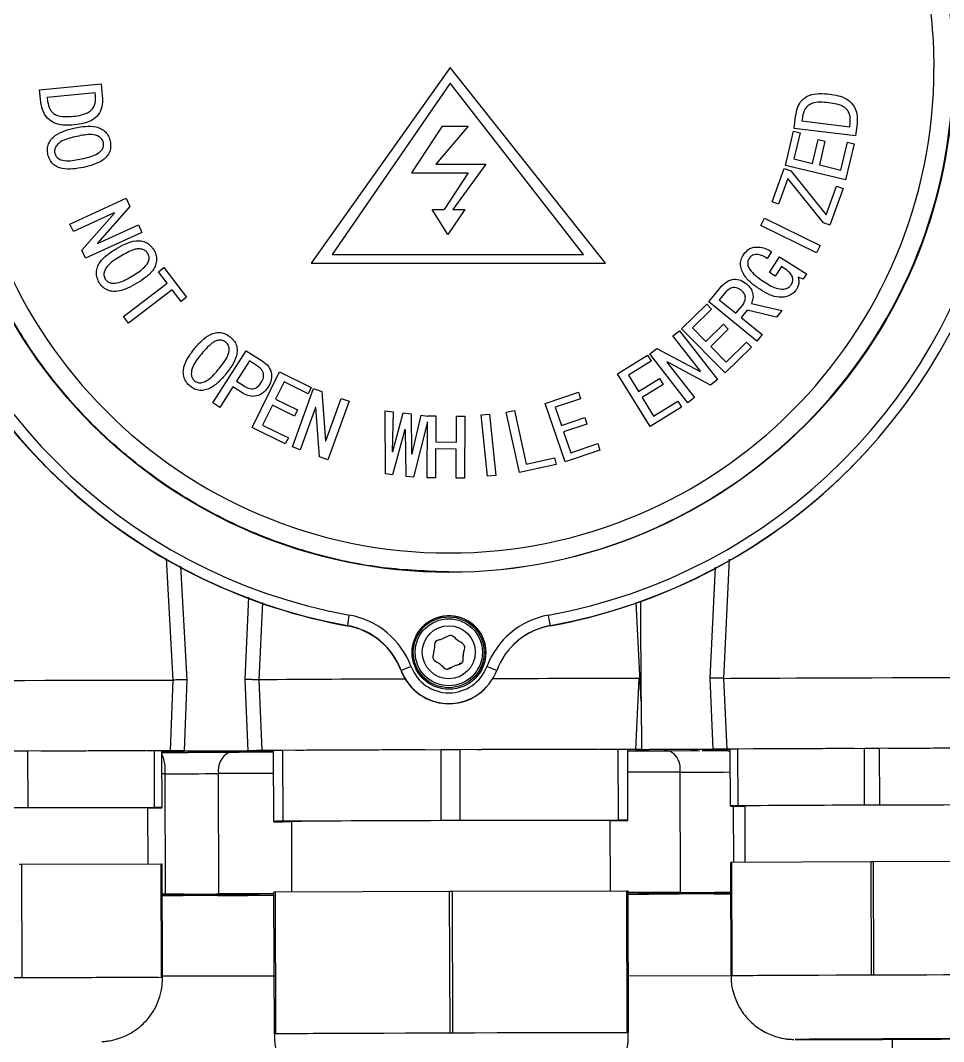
# Model space of a CAD drawing. Header units: millimetres. Extents: x 2320 to 4000, y 933 to 2121.
# Drawn here: x 3428.1 to 3558.4, y 1756.1 to 1900.3 of the extents above; entities that cross this region are included whole.
import ezdxf

# ---------------------------------------------------------------- set-up
doc = ezdxf.new("R2010")
doc.units = ezdxf.units.MM

msp = doc.modelspace()

# ---------------------------------------------------------------- linework, layer by layer
at = {"color": 7, "linetype": 'Continuous', "lineweight": 25}
for p, q in [((3488.796, 1893.666), (3469.183, 1866.003)), ((3510.736, 1866.003), (3488.796, 1893.666)), ((3430.848, 1890.48), (3439.514, 1891.359)), ((3431.022, 1888.755), (3430.848, 1890.48)), ((3438.669, 1890.095), (3431.928, 1889.409)), ((3438.726, 1889.538), (3438.669, 1890.095)), ((3439.514, 1891.359), (3439.688, 1889.635)), ((3488.796, 1891.438), (3472.122, 1867.269)), ((3507.631, 1867.269), (3488.796, 1891.438)), ((3431.928, 1889.409), (3431.984, 1888.852)), ((3537.356, 1885.051), (3537.564, 1886.775)), ((3538.527, 1886.658), (3538.459, 1886.101)), ((3538.459, 1886.101), (3545.2, 1885.286)), ((3545.2, 1885.286), (3545.268, 1885.843)), ((3487.658, 1885.346), (3483.364, 1878.771)), ((3491.348, 1885.346), (3486.785, 1879.978)), ((3487.658, 1885.346), (3491.348, 1885.346)), ((3536.109, 1879.813), (3537.25, 1884.637)), ((3537.25, 1884.637), (3538.195, 1884.413)), ((3538.195, 1884.413), (3537.326, 1880.732)), ((3546.022, 1884.001), (3537.356, 1885.051)), ((3546.231, 1885.725), (3546.022, 1884.001)), ((3539.961, 1880.109), (3540.761, 1883.491)), ((3540.761, 1883.491), (3541.706, 1883.267)), ((3541.706, 1883.267), (3540.907, 1879.885)), ((3543.94, 1879.169), (3544.869, 1883.098)), ((3545.814, 1882.875), (3544.615, 1877.803)), ((3544.869, 1883.098), (3545.814, 1882.875)), ((3537.326, 1880.732), (3539.961, 1880.109)), ((3483.364, 1878.771), (3491.348, 1878.771)), ((3486.785, 1879.978), (3493.83, 1879.978)), ((3491.348, 1878.771), (3487.974, 1873.605)), ((3493.83, 1879.978), (3489.157, 1873.605)), ((3534.242, 1874.676), (3535.947, 1879.411)), ((3535.947, 1879.411), (3536.864, 1879.081)), ((3544.615, 1877.803), (3536.109, 1879.813)), ((3536.864, 1879.081), (3541.882, 1872.851)), ((3540.907, 1879.885), (3543.94, 1879.169)), ((3536.463, 1877.969), (3535.159, 1874.346)), ((3541.482, 1871.741), (3536.463, 1877.969)), ((3541.882, 1872.851), (3543.342, 1876.909)), ((3544.259, 1876.58), (3542.399, 1871.411)), ((3543.342, 1876.909), (3544.259, 1876.58)), ((3435.133, 1871.548), (3443.07, 1875.182)), ((3443.07, 1875.182), (3443.603, 1874.021)), ((3535.159, 1874.346), (3534.242, 1874.676)), ((3441.378, 1873.115), (3435.622, 1870.479)), ((3436.814, 1867.88), (3441.399, 1873.07)), ((3443.603, 1874.021), (3439.015, 1868.833)), ((3441.399, 1873.07), (3441.378, 1873.115)), ((3486.249, 1873.605), (3487.974, 1873.605)), ((3488.463, 1870.049), (3486.249, 1873.605)), ((3490.878, 1873.605), (3488.463, 1870.049)), ((3489.157, 1873.605), (3490.878, 1873.605)), ((3435.622, 1870.479), (3435.133, 1871.548)), ((3439.036, 1868.786), (3444.793, 1871.421)), ((3444.793, 1871.421), (3445.281, 1870.354)), ((3532.662, 1871.34), (3533.181, 1872.397)), ((3540.519, 1867.475), (3532.662, 1871.34)), ((3533.181, 1872.397), (3541.038, 1868.532)), ((3542.399, 1871.411), (3541.482, 1871.741)), ((3445.281, 1870.354), (3437.344, 1866.72)), ((3439.015, 1868.833), (3439.036, 1868.786)), ((3541.038, 1868.532), (3540.519, 1867.475)), ((3437.344, 1866.72), (3436.814, 1867.88)), ((3472.122, 1867.269), (3507.631, 1867.269)), ((3534.164, 1867.647), (3533.558, 1866.698)), ((3469.183, 1866.003), (3510.736, 1866.003)), ((3533.878, 1864.729), (3535.286, 1866.929)), ((3535.286, 1866.929), (3539.079, 1864.502)), ((3447.629, 1864.81), (3448.402, 1865.398)), ((3448.866, 1863.181), (3447.629, 1864.81)), ((3448.402, 1865.398), (3451.585, 1861.203)), ((3534.696, 1864.206), (3533.878, 1864.729)), ((3535.553, 1865.544), (3534.696, 1864.206)), ((3536.026, 1865.241), (3535.553, 1865.544)), ((3539.079, 1864.502), (3538.611, 1863.769)), ((3442.674, 1858.482), (3448.866, 1863.181)), ((3538.611, 1863.769), (3537.923, 1864.028)), ((3449.577, 1862.245), (3443.385, 1857.546)), ((3450.812, 1860.615), (3449.577, 1862.245)), ((3525.292, 1860.553), (3526.908, 1862.543)), ((3527.503, 1861.728), (3526.791, 1860.853)), ((3451.585, 1861.203), (3450.812, 1860.615)), ((3521.474, 1856.759), (3525.012, 1860.236)), ((3525.012, 1860.236), (3525.692, 1859.542)), ((3532.096, 1855.023), (3525.292, 1860.553)), ((3526.791, 1860.853), (3529.138, 1858.947)), ((3529.138, 1858.947), (3530.044, 1860.061)), ((3531.327, 1860.337), (3535.62, 1859.36)), ((3443.385, 1857.546), (3442.674, 1858.482)), ((3525.692, 1859.542), (3522.992, 1856.89)), ((3530.736, 1859.365), (3529.894, 1858.331)), ((3534.843, 1858.405), (3530.736, 1859.365)), ((3535.62, 1859.36), (3534.843, 1858.405)), ((3524.892, 1854.957), (3527.373, 1857.394)), ((3527.373, 1857.394), (3528.053, 1856.7)), ((3529.894, 1858.331), (3532.839, 1855.938)), ((3520.227, 1855.762), (3521.154, 1856.489)), ((3524.142, 1850.769), (3520.227, 1855.762)), ((3521.154, 1856.489), (3526.552, 1849.604)), ((3527.604, 1850.521), (3521.474, 1856.759)), ((3522.992, 1856.89), (3524.892, 1854.957)), ((3528.053, 1856.7), (3525.573, 1854.263)), ((3532.839, 1855.938), (3532.096, 1855.023)), ((3525.573, 1854.263), (3527.759, 1852.039)), ((3531.323, 1854.176), (3527.604, 1850.521)), ((3527.759, 1852.039), (3530.641, 1854.87)), ((3530.641, 1854.87), (3531.323, 1854.176)), ((3455.277, 1846.296), (3460.008, 1853.667)), ((3460.008, 1853.667), (3462.249, 1852.229)), ((3512.438, 1850.416), (3516.665, 1853.017)), ((3516.665, 1853.017), (3517.173, 1852.189)), ((3516.966, 1853.206), (3517.972, 1853.994)), ((3522.364, 1846.32), (3516.966, 1853.206)), ((3517.972, 1853.994), (3524.102, 1850.739)), ((3460.474, 1852.212), (3458.647, 1849.366)), ((3461.465, 1851.575), (3460.474, 1852.212)), ((3517.173, 1852.189), (3513.948, 1850.206)), ((3519.416, 1852.071), (3519.375, 1852.039)), ((3519.375, 1852.039), (3523.289, 1847.046)), ((3525.544, 1848.814), (3519.416, 1852.071)), ((3460.842, 1842.815), (3464.724, 1850.672)), ((3464.724, 1850.672), (3469.181, 1848.471)), ((3517.021, 1842.964), (3512.438, 1850.416)), ((3513.948, 1850.206), (3515.369, 1847.896)), ((3515.369, 1847.896), (3518.332, 1849.719)), ((3518.332, 1849.719), (3518.842, 1848.891)), ((3524.102, 1850.739), (3524.142, 1850.769)), ((3458.123, 1848.547), (3456.268, 1845.66)), ((3459.373, 1847.746), (3458.123, 1848.547)), ((3458.647, 1849.366), (3459.638, 1848.729)), ((3465.349, 1849.278), (3464.144, 1846.843)), ((3468.751, 1847.597), (3465.349, 1849.278)), ((3466.523, 1840.075), (3469.497, 1848.336)), ((3469.181, 1848.471), (3468.751, 1847.597)), ((3469.497, 1848.336), (3470.706, 1847.9)), ((3518.842, 1848.891), (3515.878, 1847.068)), ((3526.552, 1849.604), (3525.544, 1848.814)), ((3464.144, 1846.843), (3467.269, 1845.299)), ((3470.706, 1847.9), (3471.204, 1840.954)), ((3471.254, 1840.935), (3473.412, 1846.926)), ((3473.412, 1846.926), (3474.522, 1846.526)), ((3502.206, 1846.214), (3506.893, 1847.809)), ((3507.206, 1846.892), (3503.631, 1845.674)), ((3506.893, 1847.809), (3507.206, 1846.892)), ((3515.878, 1847.068), (3517.514, 1844.41)), ((3523.289, 1847.046), (3522.364, 1846.32)), ((3456.268, 1845.66), (3455.277, 1846.296)), ((3463.714, 1845.97), (3462.329, 1843.167)), ((3466.839, 1844.425), (3463.714, 1845.97)), ((3469.793, 1845.666), (3467.635, 1839.675)), ((3469.84, 1845.649), (3469.793, 1845.666)), ((3470.34, 1838.701), (3469.84, 1845.649)), ((3474.522, 1846.526), (3471.547, 1838.265)), ((3505.018, 1837.953), (3502.206, 1846.214)), ((3503.631, 1845.674), (3504.502, 1843.112)), ((3521.466, 1845.698), (3517.021, 1842.964)), ((3517.514, 1844.41), (3520.956, 1846.526)), ((3520.956, 1846.526), (3521.466, 1845.698)), ((3467.269, 1845.299), (3466.839, 1844.425)), ((3479.66, 1836.274), (3479.622, 1845.181)), ((3479.622, 1845.181), (3480.736, 1845.043)), ((3480.736, 1845.043), (3480.617, 1839.45)), ((3480.717, 1839.439), (3482.155, 1844.871)), ((3482.155, 1844.871), (3483.271, 1844.732)), ((3483.271, 1844.732), (3483.353, 1839.115)), ((3483.455, 1839.101), (3484.69, 1844.558)), ((3484.69, 1844.558), (3485.613, 1844.445)), ((3485.613, 1844.445), (3485.613, 1844.47)), ((3485.613, 1844.47), (3486.79, 1844.46)), ((3486.79, 1844.46), (3486.758, 1840.777)), ((3489.674, 1840.752), (3489.706, 1844.436)), ((3489.706, 1844.436), (3490.883, 1844.424)), ((3490.883, 1844.424), (3490.807, 1835.676)), ((3493.18, 1844.597), (3494.347, 1844.719)), ((3494.076, 1835.931), (3493.18, 1844.597)), ((3494.347, 1844.719), (3495.243, 1836.052)), ((3496.719, 1844.966), (3497.863, 1845.214)), ((3498.572, 1836.461), (3496.719, 1844.966)), ((3497.863, 1845.214), (3499.511, 1837.654)), ((3504.502, 1843.112), (3507.788, 1844.232)), ((3507.788, 1844.232), (3508.1, 1843.315)), ((3465.528, 1840.499), (3460.842, 1842.815)), ((3462.329, 1843.167), (3465.96, 1841.373)), ((3482.383, 1842.527), (3480.674, 1836.151)), ((3482.483, 1842.514), (3482.383, 1842.527)), ((3482.601, 1835.914), (3482.483, 1842.514)), ((3485.606, 1843.64), (3483.614, 1835.789)), ((3485.538, 1835.722), (3485.606, 1843.64)), ((3508.1, 1843.315), (3504.815, 1842.195)), ((3465.96, 1841.373), (3465.528, 1840.499)), ((3504.815, 1842.195), (3505.819, 1839.247)), ((3428.546, 1840.69), (3428.541, 1840.684)), ((3428.541, 1840.684), (3428.547, 1840.689)), ((3467.635, 1839.675), (3466.523, 1840.075)), ((3471.204, 1840.954), (3471.254, 1840.935)), ((3486.75, 1839.805), (3486.714, 1835.712)), ((3489.666, 1839.78), (3486.75, 1839.805)), ((3486.758, 1840.777), (3489.674, 1840.752)), ((3489.63, 1835.688), (3489.666, 1839.78)), ((3509.946, 1839.63), (3505.018, 1837.953)), ((3505.819, 1839.247), (3509.635, 1840.547)), ((3509.635, 1840.547), (3509.946, 1839.63)), ((3547.802, 1839.721), (3547.82, 1839.741)), ((3471.547, 1838.265), (3470.34, 1838.701)), ((3480.617, 1839.45), (3480.717, 1839.439)), ((3483.353, 1839.115), (3483.455, 1839.101)), ((3499.511, 1837.654), (3503.54, 1838.534)), ((3503.54, 1838.534), (3503.744, 1837.588)), ((3503.744, 1837.588), (3498.572, 1836.461)), ((3480.674, 1836.151), (3479.66, 1836.274)), ((3483.614, 1835.789), (3482.601, 1835.914)), ((3486.714, 1835.712), (3485.538, 1835.722)), ((3490.807, 1835.676), (3489.63, 1835.688)), ((3495.243, 1836.052), (3494.076, 1835.931)), ((3435.756, 1833.469), (3435.762, 1833.475)), ((3541.453, 1833.474), (3541.448, 1833.469)), ((3449.694, 1807.162), (3448.776, 1824.34)), ((3528.193, 1824.214), (3527.399, 1807.407)), ((3450.745, 1823.245), (3451.615, 1807.201)), ((3525.486, 1807.433), (3526.238, 1823.086)), ((3459.841, 1807.227), (3460.377, 1818.853)), ((3462.287, 1818.101), (3461.789, 1807.201)), ((3515.776, 1804.17), (3515.069, 1818.1)), ((3515.776, 1804.17), (3515.732, 1818.27)), ((3474.298, 1814.83), (3474.313, 1814.846)), ((3474.541, 1814.775), (3474.547, 1814.781)), ((3474.803, 1814.725), (3474.541, 1814.775)), ((3502.938, 1814.846), (3502.915, 1814.82)), ((3481.82, 1808.613), (3481.697, 1808.939)), ((3481.82, 1808.613), (3481.827, 1808.62)), ((3481.885, 1808.524), (3481.871, 1808.508)), ((3488.838, 1808.86), (3488.619, 1808.849)), ((3449.321, 1797.161), (3449.695, 1807.162)), ((3449.695, 1807.162), (3449.694, 1807.162)), ((3451.615, 1807.201), (3451.241, 1797.164)), ((3460.281, 1797.193), (3459.841, 1807.227)), ((3461.789, 1807.201), (3462.229, 1797.202)), ((3461.789, 1807.201), (3461.789, 1807.201)), ((3514.995, 1797.367), (3515.482, 1807.368)), ((3525.923, 1797.399), (3525.486, 1807.433)), ((3527.398, 1807.407), (3527.835, 1797.408)), ((3527.399, 1807.407), (3527.398, 1807.407)), ((3493.93, 1806.186), (3493.953, 1806.212)), ((3515.776, 1804.17), (3515.798, 1797.367)), ((3445.845, 1797.163), (3429.188, 1797.129)), ((3429.213, 1789.129), (3429.188, 1797.129)), ((3447.042, 1797.165), (3445.949, 1797.163)), ((3447.067, 1789.165), (3447.042, 1797.165)), ((3448.14, 1789.165), (3448.115, 1797.165)), ((3449.321, 1797.161), (3448.115, 1797.163)), ((3448.115, 1797.128), (3449.321, 1797.138)), ((3451.241, 1797.164), (3460.281, 1797.193)), ((3460.282, 1797.175), (3451.241, 1797.147)), ((3453.327, 1796.944), (3452.898, 1796.942)), ((3457.536, 1796.952), (3453.327, 1796.944)), ((3457.536, 1796.952), (3458.282, 1797.169)), ((3463.888, 1787.219), (3463.857, 1797.219)), ((3463.857, 1797.219), (3463.857, 1797.171)), ((3463.888, 1787.171), (3463.857, 1797.171)), ((3487.515, 1797.322), (3465.198, 1797.228)), ((3465.23, 1787.228), (3465.198, 1797.228)), ((3487.546, 1787.323), (3487.515, 1797.322)), ((3509.635, 1797.371), (3490.198, 1797.331)), ((3490.23, 1787.331), (3490.198, 1797.331)), ((3512.515, 1797.377), (3509.819, 1797.371)), ((3512.546, 1787.377), (3512.515, 1797.377)), ((3513.888, 1787.377), (3513.856, 1797.377)), ((3514.995, 1797.367), (3513.856, 1797.37)), ((3514.918, 1797.344), (3513.857, 1797.335)), ((3515.798, 1797.367), (3525.923, 1797.399)), ((3525.905, 1797.382), (3516.865, 1797.353)), ((3519.035, 1797.36), (3519.786, 1797.148)), ((3523.989, 1797.167), (3519.786, 1797.148)), ((3527.826, 1797.385), (3528.343, 1797.384)), ((3528.343, 1797.412), (3527.835, 1797.408)), ((3528.368, 1789.417), (3528.343, 1797.417)), ((3528.343, 1797.417), (3528.343, 1797.379)), ((3528.368, 1789.379), (3528.343, 1797.379)), ((3547.269, 1797.5), (3529.416, 1797.424)), ((3529.441, 1789.424), (3529.416, 1797.424)), ((3547.295, 1789.5), (3547.269, 1797.5)), ((3566.313, 1797.541), (3549.416, 1797.507)), ((3549.441, 1789.507), (3549.416, 1797.507)), ((3448.57, 1793.935), (3448.125, 1793.934)), ((3448.624, 1776.935), (3448.57, 1793.935)), ((3456.16, 1776.961), (3456.107, 1793.961)), ((3521.296, 1777.166), (3521.243, 1794.166)), ((3447.067, 1789.165), (3429.213, 1789.129)), ((3448.14, 1789.127), (3448.14, 1789.165)), ((3528.368, 1789.417), (3528.368, 1789.379)), ((3528.815, 1781.422), (3528.79, 1789.379)), ((3547.295, 1789.5), (3529.441, 1789.424)), ((3529.441, 1789.379), (3530.368, 1789.38)), ((3530.368, 1789.404), (3530.393, 1781.428)), ((3567.295, 1789.543), (3549.441, 1789.507)), ((3446.165, 1781.164), (3446.14, 1789.14)), ((3446.14, 1789.116), (3447.067, 1789.12)), ((3463.888, 1787.219), (3463.888, 1787.171)), ((3487.546, 1787.323), (3465.23, 1787.228)), ((3465.23, 1787.171), (3466.388, 1787.173)), ((3466.388, 1787.203), (3466.42, 1777.233)), ((3512.546, 1787.377), (3490.23, 1787.331)), ((3511.419, 1777.375), (3511.388, 1787.345)), ((3511.388, 1787.315), (3512.546, 1787.32)), ((3513.888, 1787.328), (3513.888, 1787.377)), ((3448.001, 1781.167), (3428.329, 1781.127)), ((3428.379, 1765.127), (3428.329, 1781.127)), ((3448.052, 1765.167), (3448.001, 1781.167)), ((3448.216, 1765.167), (3448.165, 1781.167)), ((3528.444, 1765.42), (3528.393, 1781.419)), ((3528.393, 1781.419), (3528.393, 1781.377)), ((3528.444, 1765.377), (3528.393, 1781.377)), ((3548.229, 1781.504), (3528.557, 1781.421)), ((3528.607, 1765.421), (3528.557, 1781.421)), ((3548.28, 1765.504), (3548.229, 1781.504)), ((3568.229, 1781.545), (3548.557, 1781.505)), ((3548.607, 1765.505), (3548.557, 1781.505)), ((3448.624, 1776.935), (3448.178, 1776.934)), ((3452.621, 1776.9), (3448.179, 1776.891)), ((3448.179, 1776.781), (3452.49, 1776.799)), ((3448.179, 1776.738), (3448.445, 1776.739)), ((3452.49, 1776.799), (3452.49, 1776.9)), ((3461.659, 1776.811), (3457.133, 1776.782)), ((3457.283, 1776.947), (3461.834, 1776.947)), ((3460.746, 1776.805), (3460.746, 1776.786)), ((3461.659, 1776.946), (3461.659, 1776.811)), ((3461.834, 1776.947), (3461.834, 1776.969)), ((3463.983, 1757.222), (3463.92, 1777.222)), ((3463.92, 1777.222), (3463.92, 1777.169)), ((3463.983, 1757.169), (3463.92, 1777.169)), ((3488.715, 1777.327), (3464.124, 1777.223)), ((3464.187, 1757.223), (3464.124, 1777.223)), ((3488.778, 1757.328), (3488.715, 1777.327)), ((3513.715, 1777.379), (3489.124, 1777.329)), ((3489.187, 1757.329), (3489.124, 1777.329)), ((3513.778, 1757.38), (3513.715, 1777.379)), ((3513.982, 1757.38), (3513.919, 1777.379)), ((3515.44, 1776.98), (3515.44, 1777.138)), ((3519.991, 1776.979), (3515.44, 1776.98)), ((3515.615, 1777.116), (3520.141, 1777.144)), ((3515.615, 1777.138), (3515.615, 1777.116)), ((3516.365, 1776.98), (3516.365, 1776.961)), ((3524.653, 1777.127), (3524.653, 1777.026)), ((3524.653, 1777.026), (3528.407, 1777.033)), ((3528.407, 1777.143), (3524.783, 1777.127)), ((3438.216, 1765.147), (3428.379, 1765.127)), ((3448.052, 1765.167), (3438.216, 1765.147)), ((3464.162, 1765.376), (3448.051, 1765.376)), ((3448.216, 1765.146), (3448.216, 1765.167)), ((3528.607, 1765.421), (3513.752, 1765.376)), ((3528.444, 1765.42), (3528.444, 1765.398)), ((3528.444, 1765.398), (3528.444, 1765.377)), ((3538.443, 1765.462), (3528.607, 1765.421)), ((3548.28, 1765.504), (3538.443, 1765.462)), ((3558.443, 1765.525), (3548.607, 1765.505)), ((3568.28, 1765.546), (3558.443, 1765.525)), ((3463.983, 1757.222), (3463.983, 1757.195)), ((3463.983, 1757.195), (3463.983, 1757.169)), ((3476.483, 1757.276), (3464.187, 1757.223)), ((3488.778, 1757.328), (3476.483, 1757.276)), ((3501.482, 1757.354), (3489.187, 1757.329)), ((3513.778, 1757.38), (3501.482, 1757.354)), ((3513.982, 1757.353), (3513.982, 1757.38)), ((3551.234, 1753.376), (3551.234, 1756.493))]:
    msp.add_line(p, q, dxfattribs=at)
at = {"color": 7, "linetype": 'Continuous', "lineweight": 25, "flags": 128}
for points in [[(3490.247, 1809.569), (3490.175, 1809.493), (3490.034, 1809.363)], [(3406.258, 1807.014), (3406.303, 1807.017), (3406.659, 1807.023), (3407.364, 1807.03), (3408.409, 1807.039), (3409.775, 1807.048), (3411.442, 1807.057), (3413.381, 1807.067), (3415.563, 1807.077), (3417.951, 1807.087), (3420.508, 1807.098), (3423.192, 1807.108), (3425.961, 1807.117), (3428.769, 1807.126), (3431.571, 1807.135), (3434.323, 1807.142), (3436.981, 1807.149), (3439.5, 1807.155), (3441.842, 1807.159), (3443.968, 1807.162), (3445.844, 1807.164), (3447.44, 1807.165), (3448.73, 1807.164), (3449.694, 1807.162)], [(3527.399, 1807.407), (3528.367, 1807.415), (3529.66, 1807.424), (3531.259, 1807.433), (3533.137, 1807.443), (3535.265, 1807.453), (3537.608, 1807.464), (3540.129, 1807.474), (3542.787, 1807.484), (3545.539, 1807.494), (3548.341, 1807.503), (3551.148, 1807.511), (3553.915, 1807.519), (3556.598, 1807.526), (3559.153, 1807.532), (3561.539, 1807.537), (3563.718, 1807.54), (3565.655, 1807.542), (3567.319, 1807.543), (3568.683, 1807.543), (3569.725, 1807.541), (3570.429, 1807.539), (3570.782, 1807.534), (3570.826, 1807.532)], [(3429.188, 1797.129), (3428.92, 1797.128), (3428.652, 1797.127), (3428.383, 1797.126), (3428.115, 1797.125), (3427.846, 1797.124), (3427.578, 1797.123), (3427.31, 1797.123), (3427.042, 1797.122)], [(3448.116, 1796.928), (3448.532, 1796.929), (3449.213, 1796.931), (3449.898, 1796.933), (3450.586, 1796.935), (3451.274, 1796.938), (3451.804, 1796.939)], [(3453.327, 1796.944), (3454.463, 1797.137), (3454.519, 1797.157)], [(3463.857, 1796.978), (3463.567, 1796.977), (3462.026, 1796.971), (3460.506, 1796.965), (3459.009, 1796.959), (3457.536, 1796.952)], [(3490.198, 1797.331), (3489.863, 1797.33), (3489.527, 1797.329), (3489.192, 1797.328), (3488.857, 1797.327), (3488.521, 1797.326), (3488.186, 1797.325), (3487.85, 1797.324), (3487.515, 1797.322)], [(3519.786, 1797.148), (3518.316, 1797.145), (3516.822, 1797.142), (3515.305, 1797.139), (3513.857, 1797.135)], [(3522.789, 1797.372), (3522.847, 1797.352), (3523.989, 1797.167)], [(3528.057, 1797.179), (3528.103, 1797.179), (3528.343, 1797.18)], [(3549.416, 1797.507), (3549.148, 1797.506), (3548.879, 1797.505), (3548.611, 1797.504), (3548.343, 1797.503), (3548.074, 1797.502), (3547.806, 1797.502), (3547.538, 1797.501), (3547.269, 1797.5)], [(3463.867, 1793.993), (3461.948, 1793.985), (3458.986, 1793.973), (3456.107, 1793.961)], [(3521.243, 1794.166), (3518.369, 1794.16), (3515.412, 1794.154), (3513.867, 1794.15)], [(3549.441, 1789.507), (3549.173, 1789.506), (3548.905, 1789.505), (3548.636, 1789.504), (3548.368, 1789.503), (3548.099, 1789.502), (3547.831, 1789.502), (3547.563, 1789.501), (3547.295, 1789.5)], [(3429.213, 1789.129), (3428.945, 1789.128), (3428.677, 1789.127), (3428.408, 1789.126), (3428.14, 1789.125), (3427.872, 1789.124), (3427.603, 1789.124), (3427.335, 1789.123), (3427.067, 1789.122)], [(3490.23, 1787.331), (3489.894, 1787.33), (3489.559, 1787.329), (3489.223, 1787.328), (3488.888, 1787.327), (3488.552, 1787.326), (3488.217, 1787.325), (3487.882, 1787.324), (3487.546, 1787.323)], [(3428.329, 1781.127), (3428.288, 1781.127), (3428.247, 1781.126), (3428.206, 1781.126), (3428.165, 1781.126), (3428.124, 1781.126), (3428.083, 1781.126), (3428.042, 1781.126), (3428.001, 1781.126)], [(3448.165, 1781.167), (3448.145, 1781.167), (3448.125, 1781.167), (3448.104, 1781.167), (3448.084, 1781.167), (3448.063, 1781.167), (3448.043, 1781.167), (3448.022, 1781.167), (3448.001, 1781.167)], [(3528.557, 1781.421), (3528.536, 1781.42), (3528.516, 1781.42), (3528.495, 1781.42), (3528.475, 1781.42), (3528.454, 1781.42), (3528.434, 1781.42), (3528.413, 1781.42), (3528.393, 1781.419)], [(3548.557, 1781.505), (3548.516, 1781.505), (3548.475, 1781.505), (3548.434, 1781.504), (3548.393, 1781.504), (3548.352, 1781.504), (3548.311, 1781.504), (3548.27, 1781.504), (3548.229, 1781.504)], [(3448.179, 1776.907), (3448.874, 1776.91), (3449.932, 1776.915), (3450.719, 1776.919), (3451.177, 1776.923), (3451.272, 1776.926), (3450.998, 1776.928), (3450.373, 1776.928), (3449.446, 1776.927), (3448.283, 1776.925), (3448.178, 1776.924)], [(3448.179, 1776.748), (3448.729, 1776.75), (3449.786, 1776.755), (3450.574, 1776.759), (3451.032, 1776.763), (3451.127, 1776.766), (3450.852, 1776.768), (3450.228, 1776.768), (3449.3, 1776.767), (3448.179, 1776.765)], [(3452.49, 1776.799), (3453.485, 1776.8), (3454.526, 1776.801), (3455.611, 1776.802), (3456.74, 1776.803), (3457.911, 1776.805), (3459.122, 1776.806), (3460.372, 1776.808), (3461.659, 1776.811)], [(3461.834, 1776.947), (3460.542, 1776.941), (3459.287, 1776.935), (3458.071, 1776.929), (3456.894, 1776.923), (3455.76, 1776.917), (3454.668, 1776.912), (3453.621, 1776.906), (3452.621, 1776.9)], [(3455.978, 1776.76), (3460.246, 1776.769), (3463.921, 1776.777)], [(3463.92, 1776.993), (3460.437, 1776.979), (3456.16, 1776.961)], [(3460.746, 1776.786), (3463.126, 1776.791), (3463.921, 1776.793)], [(3463.92, 1776.978), (3463.293, 1776.975), (3460.908, 1776.965)], [(3464.124, 1777.223), (3464.099, 1777.223), (3464.073, 1777.223), (3464.047, 1777.223), (3464.021, 1777.223), (3463.996, 1777.223), (3463.97, 1777.222), (3463.945, 1777.222), (3463.92, 1777.222)], [(3489.124, 1777.329), (3489.073, 1777.329), (3489.022, 1777.328), (3488.971, 1777.328), (3488.919, 1777.328), (3488.868, 1777.328), (3488.817, 1777.328), (3488.766, 1777.328), (3488.715, 1777.327)], [(3513.919, 1777.379), (3513.894, 1777.379), (3513.869, 1777.379), (3513.843, 1777.379), (3513.818, 1777.379), (3513.792, 1777.379), (3513.766, 1777.379), (3513.74, 1777.379), (3513.715, 1777.379)], [(3521.296, 1777.166), (3517.028, 1777.157), (3513.92, 1777.15)], [(3516.528, 1777.14), (3514.147, 1777.135), (3513.92, 1777.134)], [(3513.921, 1776.935), (3516.837, 1776.947), (3521.113, 1776.965)], [(3513.921, 1776.951), (3513.98, 1776.951), (3516.365, 1776.961)], [(3515.44, 1776.98), (3516.732, 1776.986), (3517.987, 1776.991), (3519.203, 1776.997), (3520.379, 1777.003), (3521.514, 1777.009), (3522.606, 1777.015), (3523.652, 1777.02), (3524.653, 1777.026)], [(3524.783, 1777.127), (3523.789, 1777.127), (3522.748, 1777.126), (3521.662, 1777.125), (3520.533, 1777.123), (3519.363, 1777.122), (3518.152, 1777.12), (3516.902, 1777.118), (3515.615, 1777.116)], [(3528.407, 1777.016), (3527.842, 1777.014), (3526.91, 1777.009), (3526.282, 1777.005), (3526.003, 1777.002), (3526.093, 1776.999), (3526.547, 1776.998), (3527.33, 1776.999), (3528.385, 1777), (3528.407, 1777)], [(3528.406, 1777.176), (3527.987, 1777.174), (3527.056, 1777.169), (3526.427, 1777.165), (3526.148, 1777.161), (3526.239, 1777.159), (3526.692, 1777.158), (3527.476, 1777.159), (3528.407, 1777.16)], [(3438.216, 1765.147), (3435.869, 1765.142), (3433.392, 1765.136), (3430.826, 1765.129), (3428.216, 1765.121), (3425.605, 1765.112), (3423.039, 1765.103), (3420.562, 1765.094), (3418.216, 1765.084)], [(3428.379, 1765.127), (3428.338, 1765.127), (3428.297, 1765.127), (3428.257, 1765.126), (3428.216, 1765.126), (3428.175, 1765.126), (3428.134, 1765.126), (3428.093, 1765.126), (3428.052, 1765.126)], [(3448.216, 1765.167), (3448.195, 1765.167), (3448.175, 1765.167), (3448.155, 1765.167), (3448.134, 1765.167), (3448.114, 1765.167), (3448.093, 1765.167), (3448.072, 1765.167), (3448.052, 1765.167)], [(3528.607, 1765.421), (3528.587, 1765.42), (3528.566, 1765.42), (3528.545, 1765.42), (3528.525, 1765.42), (3528.505, 1765.42), (3528.484, 1765.42), (3528.464, 1765.42), (3528.444, 1765.42)], [(3558.443, 1765.525), (3556.097, 1765.52), (3553.62, 1765.514), (3551.054, 1765.507), (3548.443, 1765.499), (3545.833, 1765.49), (3543.267, 1765.481), (3540.79, 1765.472), (3538.443, 1765.462)], [(3548.607, 1765.505), (3548.566, 1765.505), (3548.525, 1765.505), (3548.484, 1765.505), (3548.443, 1765.504), (3548.402, 1765.504), (3548.361, 1765.504), (3548.321, 1765.504), (3548.28, 1765.504)], [(3464.187, 1757.223), (3464.162, 1757.223), (3464.136, 1757.223), (3464.11, 1757.223), (3464.084, 1757.223), (3464.059, 1757.223), (3464.033, 1757.222), (3464.008, 1757.222), (3463.983, 1757.222)], [(3501.482, 1757.354), (3498.549, 1757.348), (3495.453, 1757.34), (3492.246, 1757.331), (3488.982, 1757.321), (3485.719, 1757.31), (3482.512, 1757.299), (3479.415, 1757.287), (3476.483, 1757.276)], [(3489.187, 1757.329), (3489.136, 1757.329), (3489.085, 1757.329), (3489.034, 1757.328), (3488.982, 1757.328), (3488.931, 1757.328), (3488.88, 1757.328), (3488.829, 1757.328), (3488.778, 1757.328)], [(3513.982, 1757.38), (3513.957, 1757.38), (3513.932, 1757.38), (3513.906, 1757.38), (3513.881, 1757.38), (3513.855, 1757.38), (3513.829, 1757.38), (3513.803, 1757.38), (3513.778, 1757.38)], [(3537.477, 1756.427), (3537.483, 1756.426), (3537.519, 1756.425)], [(3548.472, 1756.48), (3546.538, 1756.474), (3544.674, 1756.467), (3542.948, 1756.46), (3541.421, 1756.453), (3540.149, 1756.446), (3539.178, 1756.44), (3538.543, 1756.435), (3538.266, 1756.43), (3538.359, 1756.427), (3538.817, 1756.425), (3539.624, 1756.424), (3540.75, 1756.424), (3542.156, 1756.426), (3543.79, 1756.429), (3545.593, 1756.434), (3547.501, 1756.439), (3549.443, 1756.445), (3551.35, 1756.452), (3553.154, 1756.459), (3554.788, 1756.466), (3556.193, 1756.473), (3557.32, 1756.48), (3558.127, 1756.485), (3558.585, 1756.49)], [(3558.677, 1756.494), (3558.401, 1756.497), (3557.766, 1756.498), (3556.794, 1756.499), (3555.522, 1756.497), (3553.996, 1756.495), (3552.269, 1756.491), (3550.405, 1756.486), (3548.472, 1756.48)]]:
    msp.add_lwpolyline(points, dxfattribs=at)
at = {"color": 7, "linetype": 'Continuous', "lineweight": 25}
for centre, radius in [((3488.628, 1893.558), 71.202), ((3488.628, 1811.058), 5.2), ((3488.599, 1811.084), 5), ((3488.605, 1811.089), 4.739), ((3488.606, 1811.091), 3.742)]:
    msp.add_circle(centre, radius, dxfattribs=at)
for centre, radius, start, end in [((3488.63, 1893.56), 71.137, 270.00008, 179.99995), ((3488.635, 1893.566), 68.457, 90.00009, 359.99993), ((3488.602, 1893.53), 80, 190.3062, 221.34361), ((3488.626, 1893.555), 80, 190.30621, 259.69381), ((3488.628, 1893.558), 78.5, 190.30621, 259.69381), ((3488.628, 1893.558), 78.5, 280.30599, 349.69399), ((3488.626, 1893.555), 80, 280.30599, 349.69399), ((3488.608, 1893.536), 80, 221.3436, 228.65642), ((3488.608, 1893.535), 79.999, 311.34356, 317.72608), ((3488.602, 1893.53), 80, 228.65641, 259.87691), ((3488.602, 1893.529), 80, 280.306, 311.34355), ((3198.701, 1866.11), 280.339, 349.46326, 349.77049), ((3472.526, 1805.01), 11.5, 20.58678, 79.69378), ((3488.619, 1811.049), 5.2, 317.72621, 137.72594), ((3504.729, 1805.01), 11.5, 100.30601, 159.41336), ((3319.283, 1782.596), 186.465, 9.95967, 10.42129), ((3472.509, 1804.991), 10, 20.58678, 79.69378), ((3472.524, 1805.007), 10, 20.58678, 79.69378), ((3504.727, 1805.007), 10, 100.30601, 159.41336), ((3504.704, 1804.982), 10, 100.306, 137.72607), ((3488.602, 1811.03), 7.2, 199.61704, 317.72594), ((3597.396, 1504.205), 325.504, 110.52072, 110.78535), ((3488.625, 1811.055), 7.2, 200.58662, 339.41319), ((3488.628, 1811.058), 5.7, 200.58662, 339.4132), ((3438.787, 1661.087), 157.92, 69.00566, 69.54938), ((3495.183, -2798.599), 4605.921, 90.158502, 90.415406), ((3510.262, -2402.541), 4209.912, 89.928953, 90.210502), ((3447.419, 303.488), 1493.678, 89.973304, 90.014472), ((3442.87, 1794.437), 5.722, 354.96726, 23.54081), ((3458.903, 1794.462), 2.84, 118.75348, 190.15843), ((3476.482, -69.892), 1867.154, 90.346246, 90.387413), ((3512.987, -69.72), 1867.097, 89.973304, 90.014472), ((3518.447, 1794.647), 2.837, 350.23159, 61.83058), ((3538.443, 303.728), 1493.723, 90.346246, 90.387413), ((3435.468, 6695.962), 4902.045, 270.153147, 270.241236), ((3511.109, 6673.026), 4878.87, 270.119006, 270.202507), ((3447.444, 295.488), 1493.678, 89.973304, 90.014472), ((3538.468, 295.728), 1493.723, 90.346246, 90.387413), ((3529.064, 3283.056), 1493.678, 269.973304, 270.014472), ((3550.567, -438.39), 2227.886, 90.056559, 90.519478), ((3560.195, -438.332), 2227.858, 89.841239, 90.304162), ((3439.967, -438.71), 2227.858, 89.841239, 90.304162), ((3438.04, 3282.816), 1493.723, 270.346246, 270.387413), ((3476.513, -79.892), 1867.154, 90.346246, 90.387413), ((3464.758, 3654.268), 1867.097, 269.973304, 270.014472), ((3491.616, -993.317), 2780.635, 90.056208, 90.51983), ((3503.891, -1170.376), 2957.731, 89.85477, 90.290631), ((3513.018, -79.72), 1867.097, 89.973304, 90.014472), ((3501.263, 3654.44), 1867.154, 270.346246, 270.387413), ((3466.147, -3117.107), 4893.878, 90.119055, 90.207243), ((3435.521, 6678.962), 4902.045, 270.153147, 270.241236), ((3456.722, 3558.898), 1782.116, 270.013203, 270.129367), ((3468.171, -24.158), 1801.138, 90.231019, 90.346356), ((3509.103, 3578.084), 1801.138, 270.231019, 270.346356), ((3520.552, -4.971), 1782.116, 90.013203, 90.129367), ((3541.722, -3117.347), 4894.355, 90.155876, 90.24126), ((3511.163, 6656.026), 4878.87, 270.119006, 270.202507), ((3443.108, 760.938), 1004.221, 89.708612, 90.279164), ((3539.873, 761.205), 1004.258, 90.081561, 90.652098), ((3478.269, 501.954), 1255.322, 90.081561, 90.652098), ((3507.598, 502.093), 1255.276, 89.708612, 90.279164), ((3550.096, 323.221), 1433.262, 90.06494, 90.504461), ((3540.416, 4293.733), 2537.31, 269.934581, 270.4299), ((3556.079, 180.326), 1576.175, 89.876964, 90.276533)]:
    msp.add_arc(centre, radius, start, end, dxfattribs=at)
for points, knots in [([(3488.635, 1962.022), (3491.275, 1961.934), (3496.667, 1961.753), (3504.794, 1960.253), (3512.959, 1957.754), (3520.953, 1954.13), (3528.557, 1949.419), (3535.552, 1943.69), (3541.574, 1937.256), (3546.558, 1930.359), (3550.506, 1923.229), (3553.532, 1915.834), (3555.614, 1908.342), (3556.866, 1900.908), (3557.018, 1895.982), (3557.092, 1893.565)], [0, 0, 0, 0, 0.0736754, 0.1504344, 0.2298849, 0.3115242, 0.3947507, 0.4788859, 0.5632051, 0.6400411, 0.7158686, 0.7901842, 0.8625449, 0.9325805, 1, 1, 1, 1]), ([(3435.702, 1885.544), (3435.298, 1885.516), (3434.492, 1885.462), (3433.277, 1885.611), (3432.105, 1886.201), (3431.27, 1887.343), (3431.105, 1888.284), (3431.022, 1888.755)], [0, 0, 0, 0, 0.1873686, 0.3744545, 0.5606512, 0.7799286, 1, 1, 1, 1]), ([(3431.984, 1888.852), (3432.059, 1888.454), (3432.17, 1887.857), (3432.686, 1887.228), (3433.375, 1886.808), (3434.39, 1886.674), (3435.182, 1886.732), (3435.579, 1886.76)], [0, 0, 0, 0, 0.2491686, 0.3742314, 0.4992481, 0.7491493, 1, 1, 1, 1]), ([(3435.579, 1886.76), (3435.976, 1886.812), (3436.769, 1886.916), (3437.741, 1887.256), (3438.343, 1887.801), (3438.744, 1888.517), (3438.733, 1889.13), (3438.726, 1889.538)], [0, 0, 0, 0, 0.2508567, 0.500793, 0.6258591, 0.7509329, 1, 1, 1, 1]), ([(3439.688, 1889.635), (3439.71, 1889.224), (3439.754, 1888.405), (3439.393, 1887.191), (3438.449, 1886.232), (3437.137, 1885.74), (3436.181, 1885.609), (3435.702, 1885.544)], [0, 0, 0, 0, 0.1870739, 0.3734257, 0.5592438, 0.7792964, 1, 1, 1, 1]), ([(3537.564, 1886.775), (3537.633, 1887.181), (3537.771, 1887.992), (3538.392, 1889.099), (3539.526, 1889.829), (3540.917, 1890.021), (3541.881, 1889.938), (3542.364, 1889.896)], [0, 0, 0, 0, 0.1870649, 0.3734297, 0.5592453, 0.7792922, 1, 1, 1, 1]), ([(3542.216, 1888.679), (3541.816, 1888.716), (3541.017, 1888.789), (3539.993, 1888.67), (3539.284, 1888.271), (3538.734, 1887.66), (3538.61, 1887.058), (3538.527, 1886.658)], [0, 0, 0, 0, 0.2508645, 0.5008218, 0.6258859, 0.7509553, 1, 1, 1, 1]), ([(3545.268, 1885.843), (3545.284, 1886.248), (3545.308, 1886.856), (3544.941, 1887.585), (3544.358, 1888.146), (3543.397, 1888.502), (3542.61, 1888.62), (3542.216, 1888.679)], [0, 0, 0, 0, 0.2491512, 0.3742584, 0.4992728, 0.7491603, 1, 1, 1, 1]), ([(3542.364, 1889.896), (3542.764, 1889.834), (3543.565, 1889.711), (3544.718, 1889.293), (3545.733, 1888.459), (3546.302, 1887.161), (3546.255, 1886.205), (3546.231, 1885.725)], [0, 0, 0, 0, 0.18736448, 0.37442493, 0.56063137, 0.77992698, 1, 1, 1, 1]), ([(3432.025, 1881.368), (3431.989, 1881.619), (3431.916, 1882.119), (3432.084, 1882.873), (3432.473, 1883.531), (3433.215, 1884.227), (3434.38, 1884.763), (3435.358, 1885.001), (3435.847, 1885.12)], [0, 0, 0, 0, 0.1250192, 0.2498558, 0.3747912, 0.4997815, 0.7495749, 1, 1, 1, 1]), ([(3435.847, 1885.12), (3436.339, 1885.21), (3437.322, 1885.389), (3438.596, 1885.374), (3439.547, 1885.032), (3440.159, 1884.582), (3440.61, 1883.963), (3440.744, 1883.479), (3440.811, 1883.236)], [0, 0, 0, 0, 0.2504567, 0.5002532, 0.6252173, 0.7501267, 0.8749622, 1, 1, 1, 1]), ([(3436.103, 1883.915), (3435.39, 1883.766), (3434.325, 1883.543), (3433.279, 1882.777), (3432.936, 1882.116), (3432.964, 1881.752), (3432.978, 1881.571)], [0, 0, 0, 0, 0.5017694, 0.750141, 0.875232, 1, 1, 1, 1]), ([(3439.858, 1883.033), (3439.799, 1883.204), (3439.681, 1883.544), (3439.119, 1884.021), (3437.859, 1884.297), (3436.807, 1884.068), (3436.103, 1883.915)], [0, 0, 0, 0, 0.1248189, 0.2499539, 0.4981871, 1, 1, 1, 1]), ([(3436.775, 1880.752), (3437.475, 1880.897), (3438.519, 1881.114), (3439.572, 1881.843), (3439.902, 1882.498), (3439.873, 1882.855), (3439.858, 1883.033)], [0, 0, 0, 0, 0.5019475, 0.7502431, 0.8752926, 1, 1, 1, 1]), ([(3440.811, 1883.236), (3440.848, 1882.989), (3440.922, 1882.494), (3440.76, 1881.749), (3440.379, 1881.095), (3439.638, 1880.414), (3438.482, 1879.898), (3437.515, 1879.664), (3437.031, 1879.547)], [0, 0, 0, 0, 0.1250247, 0.249832, 0.3747171, 0.499688, 0.7495364, 1, 1, 1, 1]), ([(3432.978, 1881.571), (3433.039, 1881.4), (3433.16, 1881.058), (3433.749, 1880.605), (3435.015, 1880.374), (3436.07, 1880.6), (3436.775, 1880.752)], [0, 0, 0, 0, 0.1247323, 0.24978, 0.4982226, 1, 1, 1, 1]), ([(3437.031, 1879.547), (3436.538, 1879.456), (3435.553, 1879.275), (3434.279, 1879.277), (3433.316, 1879.591), (3432.691, 1880.025), (3432.229, 1880.64), (3432.093, 1881.125), (3432.025, 1881.368)], [0, 0, 0, 0, 0.2504518, 0.5003272, 0.6253213, 0.7502035, 0.8750019, 1, 1, 1, 1]), ([(3441.661, 1868.071), (3442.098, 1868.316), (3442.97, 1868.805), (3444.18, 1869.205), (3445.192, 1869.19), (3445.917, 1868.962), (3446.545, 1868.522), (3446.828, 1868.107), (3446.97, 1867.899)], [0, 0, 0, 0, 0.2504523, 0.5002239, 0.6252071, 0.75011, 0.874969, 1, 1, 1, 1]), ([(3439.261, 1863.285), (3439.144, 1863.51), (3438.912, 1863.96), (3438.831, 1864.728), (3438.984, 1865.477), (3439.461, 1866.375), (3440.388, 1867.259), (3441.237, 1867.8), (3441.661, 1868.071)], [0, 0, 0, 0, 0.1250036, 0.2498616, 0.3747616, 0.4997388, 0.7495522, 1, 1, 1, 1]), ([(3442.294, 1867.014), (3441.668, 1866.643), (3440.733, 1866.088), (3439.987, 1865.025), (3439.883, 1864.288), (3440.026, 1863.953), (3440.098, 1863.785)], [0, 0, 0, 0, 0.501761, 0.750183, 0.8753162, 1, 1, 1, 1]), ([(3446.133, 1867.399), (3446.022, 1867.541), (3445.799, 1867.827), (3445.281, 1868.019), (3444.745, 1868.077), (3443.691, 1867.826), (3442.915, 1867.375), (3442.294, 1867.014)], [0, 0, 0, 0, 0.1244998, 0.2492948, 0.3742933, 0.4995067, 1, 1, 1, 1]), ([(3443.954, 1864.238), (3444.568, 1864.603), (3445.486, 1865.148), (3446.249, 1866.178), (3446.348, 1866.906), (3446.204, 1867.234), (3446.133, 1867.399)], [0, 0, 0, 0, 0.5018684, 0.7502116, 0.8752611, 1, 1, 1, 1]), ([(3446.97, 1867.899), (3447.085, 1867.676), (3447.315, 1867.232), (3447.406, 1866.474), (3447.253, 1865.732), (3446.773, 1864.848), (3445.845, 1863.984), (3445.007, 1863.449), (3444.587, 1863.181)], [0, 0, 0, 0, 0.1249965, 0.249855, 0.3747479, 0.4997368, 0.7495608, 1, 1, 1, 1]), ([(3532.648, 1862.238), (3532.22, 1862.531), (3531.363, 1863.116), (3530.262, 1864.229), (3529.729, 1865.469), (3529.812, 1866.526), (3530.059, 1866.986), (3530.183, 1867.215)], [0, 0, 0, 0, 0.2509218, 0.5013544, 0.7498363, 0.8748612, 1, 1, 1, 1]), ([(3530.183, 1867.215), (3530.457, 1867.546), (3531.006, 1868.206), (3532.242, 1868.374), (3533.3, 1868.141), (3533.876, 1867.812), (3534.164, 1867.647)], [0, 0, 0, 0, 0.2788964, 0.5578251, 0.7786952, 1, 1, 1, 1]), ([(3533.558, 1866.698), (3533.134, 1866.944), (3532.603, 1867.251), (3531.878, 1867.271), (3531.525, 1867.184), (3531.217, 1866.982), (3531.075, 1866.788), (3531.004, 1866.69)], [0, 0, 0, 0, 0.4988165, 0.6242231, 0.7494415, 0.874624, 1, 1, 1, 1]), ([(3531.004, 1866.69), (3530.919, 1866.522), (3530.75, 1866.185), (3530.852, 1865.414), (3531.67, 1864.352), (3532.602, 1863.738), (3533.224, 1863.327)], [0, 0, 0, 0, 0.1247529, 0.2495, 0.4985308, 1, 1, 1, 1]), ([(3440.098, 1863.785), (3440.211, 1863.644), (3440.437, 1863.36), (3441.138, 1863.12), (3442.412, 1863.31), (3443.336, 1863.866), (3443.954, 1864.238)], [0, 0, 0, 0, 0.124711, 0.2497335, 0.4981823, 1, 1, 1, 1]), ([(3536.936, 1862.958), (3537.017, 1863.112), (3537.18, 1863.421), (3537.166, 1863.959), (3536.851, 1864.659), (3536.367, 1865.001), (3536.026, 1865.241)], [0, 0, 0, 0, 0.1868638, 0.3733714, 0.5602028, 1, 1, 1, 1]), ([(3444.587, 1863.181), (3444.149, 1862.936), (3443.276, 1862.446), (3442.069, 1862.037), (3441.057, 1862.022), (3440.324, 1862.229), (3439.688, 1862.661), (3439.403, 1863.077), (3439.261, 1863.285)], [0, 0, 0, 0, 0.2504337, 0.5002812, 0.6252688, 0.7501695, 0.8749936, 1, 1, 1, 1]), ([(3526.908, 1862.543), (3527.18, 1862.835), (3527.722, 1863.417), (3528.799, 1863.863), (3529.845, 1863.662), (3530.351, 1863.291), (3530.605, 1863.106)], [0, 0, 0, 0, 0.280695, 0.5598608, 0.7792695, 1, 1, 1, 1]), ([(3530.605, 1863.106), (3530.822, 1862.91), (3531.256, 1862.519), (3531.554, 1861.739), (3531.566, 1860.982), (3531.406, 1860.552), (3531.327, 1860.337)], [0, 0, 0, 0, 0.2803832, 0.559221, 0.7797503, 1, 1, 1, 1]), ([(3533.224, 1863.327), (3533.815, 1862.954), (3534.7, 1862.396), (3535.934, 1862.323), (3536.6, 1862.559), (3536.824, 1862.825), (3536.936, 1862.958)], [0, 0, 0, 0, 0.5010763, 0.7499661, 0.8751624, 1, 1, 1, 1]), ([(3537.923, 1864.028), (3537.969, 1863.865), (3538.062, 1863.539), (3537.988, 1862.927), (3537.791, 1862.539), (3537.671, 1862.302)], [0, 0, 0, 0, 0.2797111, 0.5602706, 1, 1, 1, 1]), ([(3529.86, 1862.191), (3529.645, 1862.336), (3529.215, 1862.625), (3528.229, 1862.542), (3527.779, 1862.037), (3527.503, 1861.728)], [0, 0, 0, 0, 0.280727, 0.5596165, 1, 1, 1, 1]), ([(3530.044, 1860.061), (3530.17, 1860.25), (3530.422, 1860.627), (3530.521, 1861.287), (3530.259, 1861.833), (3529.993, 1862.071), (3529.86, 1862.191)], [0, 0, 0, 0, 0.2804879, 0.5596746, 0.7791971, 1, 1, 1, 1]), ([(3537.671, 1862.302), (3537.527, 1862.116), (3537.239, 1861.744), (3536.406, 1861.292), (3535.217, 1861.103), (3533.852, 1861.524), (3533.05, 1862), (3532.648, 1862.238)], [0, 0, 0, 0, 0.1250554, 0.2501566, 0.4991693, 0.7492179, 1, 1, 1, 1]), ([(3452.722, 1853.967), (3453.048, 1854.346), (3453.699, 1855.103), (3454.7, 1855.891), (3455.654, 1856.223), (3456.413, 1856.257), (3457.151, 1856.056), (3457.56, 1855.764), (3457.764, 1855.618)], [0, 0, 0, 0, 0.2504339, 0.5002214, 0.6252151, 0.7501399, 0.8749892, 1, 1, 1, 1]), ([(3457.764, 1855.618), (3457.949, 1855.448), (3458.317, 1855.11), (3458.66, 1854.429), (3458.77, 1853.681), (3458.622, 1852.687), (3458.047, 1851.56), (3457.442, 1850.771), (3457.139, 1850.377)], [0, 0, 0, 0, 0.1250284, 0.2498723, 0.3747685, 0.4997331, 0.7495573, 1, 1, 1, 1]), ([(3457.15, 1854.862), (3456.997, 1854.957), (3456.691, 1855.149), (3456.139, 1855.154), (3455.615, 1855.025), (3454.713, 1854.427), (3454.138, 1853.74), (3453.677, 1853.19)], [0, 0, 0, 0, 0.1245429, 0.249367, 0.3743477, 0.4995619, 1, 1, 1, 1]), ([(3456.184, 1851.154), (3456.638, 1851.705), (3457.315, 1852.529), (3457.673, 1853.755), (3457.523, 1854.474), (3457.275, 1854.732), (3457.15, 1854.862)], [0, 0, 0, 0, 0.5018779, 0.7501176, 0.8751431, 1, 1, 1, 1]), ([(3452.105, 1848.654), (3451.919, 1848.826), (3451.547, 1849.169), (3451.207, 1849.861), (3451.096, 1850.617), (3451.236, 1851.623), (3451.805, 1852.77), (3452.416, 1853.568), (3452.722, 1853.967)], [0, 0, 0, 0, 0.1250093, 0.2498545, 0.3747778, 0.4997916, 0.7495853, 1, 1, 1, 1]), ([(3453.677, 1853.19), (3453.217, 1852.628), (3452.529, 1851.788), (3452.194, 1850.536), (3452.345, 1849.808), (3452.594, 1849.543), (3452.719, 1849.41)], [0, 0, 0, 0, 0.5017515, 0.7500962, 0.875224, 1, 1, 1, 1]), ([(3452.719, 1849.41), (3452.873, 1849.316), (3453.182, 1849.126), (3453.923, 1849.141), (3455.054, 1849.755), (3455.731, 1850.593), (3456.184, 1851.154)], [0, 0, 0, 0, 0.124682, 0.2497052, 0.4982071, 1, 1, 1, 1]), ([(3462.103, 1849.157), (3462.246, 1849.392), (3462.528, 1849.858), (3462.428, 1850.908), (3461.832, 1851.321), (3461.465, 1851.575)], [0, 0, 0, 0, 0.28242195, 0.55927888, 1, 1, 1, 1]), ([(3462.249, 1852.229), (3462.575, 1851.985), (3463.224, 1851.5), (3463.655, 1850.406), (3463.561, 1849.351), (3463.251, 1848.796), (3463.096, 1848.519)], [0, 0, 0, 0, 0.2804232, 0.5591036, 0.7791827, 1, 1, 1, 1]), ([(3457.139, 1850.377), (3456.812, 1849.997), (3456.16, 1849.239), (3455.167, 1848.443), (3454.223, 1848.083), (3453.464, 1848.027), (3452.719, 1848.216), (3452.31, 1848.508), (3452.105, 1848.654)], [0, 0, 0, 0, 0.2504428, 0.5002887, 0.6252796, 0.7501774, 0.8749961, 1, 1, 1, 1]), ([(3463.096, 1848.519), (3462.85, 1848.196), (3462.359, 1847.551), (3461.25, 1847.147), (3460.202, 1847.277), (3459.65, 1847.589), (3459.373, 1847.746)], [0, 0, 0, 0, 0.280177, 0.5589416, 0.7790938, 1, 1, 1, 1]), ([(3459.638, 1848.729), (3459.872, 1848.592), (3460.336, 1848.321), (3461.14, 1848.214), (3461.739, 1848.635), (3461.982, 1848.983), (3462.103, 1849.157)], [0, 0, 0, 0, 0.281389, 0.5593941, 0.7788242, 1, 1, 1, 1]), ([(3489.871, 1812.736), (3490.155, 1812.582), (3490.494, 1812.398), (3490.804, 1812.07), (3490.886, 1811.811), (3490.756, 1811.235), (3490.624, 1810.595), (3490.641, 1809.973), (3490.552, 1809.639), (3490.318, 1809.467), (3490.007, 1809.356), (3489.467, 1809.234), (3488.95, 1808.935), (3488.496, 1808.703), (3488.225, 1808.716), (3487.826, 1808.927), (3487.401, 1809.523), (3486.715, 1809.781), (3486.408, 1810.112), (3486.327, 1810.371), (3486.456, 1810.948), (3486.589, 1811.588), (3486.572, 1812.209), (3486.66, 1812.544), (3486.895, 1812.715), (3487.205, 1812.826), (3487.745, 1812.948), (3488.263, 1813.248), (3488.716, 1813.479), (3488.987, 1813.467), (3489.383, 1813.252), (3489.649, 1812.971), (3489.871, 1812.736)], [0, 0, 0, 0, 0.0662649, 0.0793317, 0.0917493, 0.1205736, 0.1985399, 0.2267612, 0.2498448, 0.2658901, 0.2845053, 0.318085, 0.3794264, 0.4082507, 0.4206683, 0.4337351, 0.5, 0.5662649, 0.5793317, 0.5917493, 0.6205736, 0.6985399, 0.7267612, 0.7498448, 0.7658901, 0.7845053, 0.818085, 0.8794264, 0.9082507, 0.9206683, 0.9337351, 1, 1, 1, 1]), ([(3489.867, 1812.732), (3489.646, 1812.967), (3489.38, 1813.248), (3488.984, 1813.463), (3488.713, 1813.475), (3488.187, 1813.203), (3487.615, 1812.899), (3486.998, 1812.78), (3486.811, 1812.63), (3486.731, 1812.567)], [0, 0, 0, 0, 0.2677301, 0.3205241, 0.3706951, 0.4871537, 0.8021614, 0.916184, 1, 1, 1, 1]), ([(3490.474, 1809.608), (3490.484, 1809.614), (3490.559, 1809.663), (3490.605, 1809.858), (3490.644, 1810.176), (3490.616, 1810.735), (3490.776, 1811.309), (3490.882, 1811.807), (3490.801, 1812.066), (3490.491, 1812.394), (3490.151, 1812.578), (3489.867, 1812.732)], [0, 0, 0, 0, 0.00926219, 0.07280931, 0.14653471, 0.27952685, 0.52246922, 0.63662741, 0.68580735, 0.73755846, 1, 1, 1, 1]), ([(3451.615, 1807.201), (3451.4, 1807.199), (3450.971, 1807.194), (3450.387, 1807.185), (3449.927, 1807.174), (3449.77, 1807.166), (3449.695, 1807.162)], [0, 0, 0, 0, 0.2507787, 0.5005567, 0.7632725, 1, 1, 1, 1]), ([(3461.789, 1807.201), (3461.72, 1807.204), (3461.577, 1807.211), (3461.112, 1807.219), (3460.511, 1807.225), (3460.065, 1807.226), (3459.841, 1807.227)], [0, 0, 0, 0, 0.2373618, 0.4997911, 0.7497, 1, 1, 1, 1]), ([(3515.482, 1807.368), (3515.486, 1807.366), (3515.495, 1807.361), (3515.514, 1807.308), (3515.597, 1806.858), (3515.671, 1805.736), (3515.739, 1804.724), (3515.776, 1804.17)], [0, 0, 0, 0, 0.0175622, 0.0368909, 0.0869163, 0.499617, 1, 1, 1, 1]), ([(3527.398, 1807.407), (3527.324, 1807.41), (3527.167, 1807.417), (3526.859, 1807.421), (3526.68, 1807.425), (3526.68, 1807.425), (3526.68, 1807.425), (3526.678, 1807.425), (3526.673, 1807.425), (3526.651, 1807.425), (3526.562, 1807.427), (3526.357, 1807.43), (3525.984, 1807.432), (3525.667, 1807.433), (3525.486, 1807.433)], [0, 0, 0, 0, 0.2363853, 0.4988098, 0.4988206, 0.4988473, 0.4989483, 0.4993403, 0.5008849, 0.5070164, 0.5314435, 0.6286342, 0.7877965, 1, 1, 1, 1]), ([(3445.845, 1797.163), (3445.288, 1797.162), (3444.02, 1797.162), (3441.544, 1797.158), (3438.59, 1797.152), (3435.357, 1797.144), (3432.793, 1797.138), (3431.319, 1797.133), (3431.008, 1797.132)], [0, 0, 0, 0, 0.1550131, 0.3530012, 0.5509893, 0.7489775, 0.9469656, 1, 1, 1, 1]), ([(3451.241, 1797.164), (3451.027, 1797.164), (3450.598, 1797.162), (3450.024, 1797.161), (3449.56, 1797.161), (3449.401, 1797.161), (3449.321, 1797.161)], [0, 0, 0, 0, 0.2497392, 0.4995053, 0.7494567, 1, 1, 1, 1]), ([(3449.321, 1797.138), (3449.401, 1797.139), (3449.559, 1797.14), (3450.022, 1797.142), (3450.597, 1797.145), (3451.026, 1797.146), (3451.241, 1797.147)], [0, 0, 0, 0, 0.2497384, 0.4995083, 0.7494638, 1, 1, 1, 1]), ([(3452.966, 1796.943), (3452.937, 1796.943), (3452.559, 1796.942), (3452.166, 1796.94), (3451.805, 1796.939)], [0, 0, 0, 0, 0.0774805, 1, 1, 1, 1]), ([(3462.229, 1797.202), (3462.156, 1797.201), (3462.012, 1797.2), (3461.544, 1797.197), (3460.952, 1797.195), (3460.505, 1797.193), (3460.281, 1797.193)], [0, 0, 0, 0, 0.24995167, 0.49990549, 0.74986222, 1, 1, 1, 1]), ([(3460.282, 1797.175), (3460.505, 1797.176), (3460.952, 1797.177), (3461.544, 1797.178), (3462.012, 1797.179), (3462.156, 1797.179), (3462.229, 1797.178)], [0, 0, 0, 0, 0.2499496, 0.4998953, 0.7498429, 1, 1, 1, 1]), ([(3463.857, 1797.216), (3463.783, 1797.215), (3462.993, 1797.21), (3462.592, 1797.206), (3462.229, 1797.202)], [0, 0, 0, 0, 0.0936218, 1, 1, 1, 1]), ([(3463.857, 1797.175), (3463.78, 1797.175), (3462.992, 1797.175), (3462.591, 1797.177), (3462.229, 1797.178)], [0, 0, 0, 0, 0.0974913, 1, 1, 1, 1]), ([(3485.261, 1797.313), (3484.91, 1797.312), (3483.045, 1797.306), (3479.763, 1797.294), (3475.568, 1797.277), (3471.776, 1797.26), (3468.847, 1797.246), (3467.455, 1797.238), (3466.953, 1797.235)], [0, 0, 0, 0, 0.0482515, 0.2567428, 0.465234, 0.6737253, 0.8822165, 1, 1, 1, 1]), ([(3509.752, 1797.371), (3509.464, 1797.371), (3508.292, 1797.37), (3505.634, 1797.366), (3501.885, 1797.36), (3497.71, 1797.35), (3494.559, 1797.342), (3492.816, 1797.337), (3492.586, 1797.336)], [0, 0, 0, 0, 0.07289893, 0.29615955, 0.51942017, 0.74268078, 0.9659414, 1, 1, 1, 1]), ([(3514.918, 1797.344), (3514.991, 1797.345), (3515.135, 1797.346), (3515.602, 1797.349), (3516.195, 1797.351), (3516.642, 1797.353), (3516.865, 1797.353)], [0, 0, 0, 0, 0.2499517, 0.4999055, 0.7498622, 1, 1, 1, 1]), ([(3515.798, 1797.367), (3515.608, 1797.367), (3515.228, 1797.367), (3515.073, 1797.367), (3514.995, 1797.367)], [0, 0, 0, 0, 0.4999108, 1, 1, 1, 1]), ([(3528.057, 1797.179), (3527.505, 1797.177), (3526.281, 1797.173), (3525.023, 1797.169), (3524.357, 1797.168), (3524.348, 1797.168)], [0, 0, 0, 0, 0.44775551, 0.99199838, 1, 1, 1, 1]), ([(3525.905, 1797.382), (3526.12, 1797.382), (3526.549, 1797.384), (3527.123, 1797.385), (3527.586, 1797.386), (3527.746, 1797.385), (3527.826, 1797.385)], [0, 0, 0, 0, 0.2497392, 0.4995053, 0.7494567, 1, 1, 1, 1]), ([(3527.835, 1797.408), (3527.756, 1797.407), (3527.598, 1797.406), (3527.137, 1797.404), (3526.565, 1797.402), (3526.137, 1797.4), (3525.923, 1797.399)], [0, 0, 0, 0, 0.2497219, 0.4994802, 0.7494287, 1, 1, 1, 1]), ([(3545.754, 1797.493), (3545.573, 1797.493), (3544.232, 1797.488), (3541.799, 1797.479), (3538.567, 1797.467), (3535.619, 1797.454), (3533.248, 1797.443), (3532.066, 1797.436), (3531.598, 1797.433)], [0, 0, 0, 0, 0.0324563, 0.2402678, 0.4480793, 0.6558909, 0.8637024, 1, 1, 1, 1]), ([(3566.313, 1797.541), (3565.594, 1797.541), (3564.013, 1797.54), (3560.828, 1797.535), (3557.059, 1797.527), (3553.602, 1797.518), (3551.426, 1797.511), (3550.671, 1797.509)], [0, 0, 0, 0, 0.19127152, 0.42023311, 0.64919471, 0.8781563, 1, 1, 1, 1]), ([(3439.635, 1756.127), (3439.663, 1756.129), (3439.767, 1756.133), (3440.147, 1756.161), (3440.9, 1756.258), (3441.906, 1756.501), (3443.152, 1756.986), (3444.349, 1757.674), (3445.499, 1758.622), (3446.471, 1759.723), (3447.281, 1761.019), (3447.86, 1762.476), (3448.189, 1763.874), (3448.179, 1764.776), (3448.175, 1765.147)], [0, 0, 0, 0, 0.0095108, 0.0351934, 0.0836586, 0.1769071, 0.2579936, 0.3736917, 0.4746864, 0.5803554, 0.6911624, 0.8047093, 0.9196972, 1, 1, 1, 1]), ([(3528.486, 1765.398), (3528.477, 1765.142), (3528.448, 1764.34), (3528.727, 1763.043), (3529.252, 1761.595), (3529.978, 1760.336), (3530.834, 1759.27), (3531.776, 1758.398), (3532.757, 1757.714), (3533.734, 1757.204), (3534.662, 1756.85), (3535.499, 1756.627), (3536.193, 1756.507), (3536.707, 1756.453), (3537.022, 1756.435), (3537.177, 1756.43), (3537.269, 1756.427), (3537.308, 1756.427), (3537.327, 1756.426)], [0, 0, 0, 0, 0.05323219, 0.1667177, 0.27304744, 0.37326671, 0.46779474, 0.55667172, 0.63964283, 0.71616974, 0.78540072, 0.84609752, 0.89635368, 0.93228277, 0.95439956, 0.96815609, 0.98425491, 1, 1, 1, 1]), ([(3464.023, 1757.195), (3464.013, 1756.943), (3463.98, 1756.077), (3464.248, 1754.638), (3464.774, 1752.963), (3465.527, 1751.466), (3466.437, 1750.16), (3467.465, 1749.049), (3468.565, 1748.134), (3469.696, 1747.409), (3470.816, 1746.861), (3471.881, 1746.474), (3472.847, 1746.223), (3473.659, 1746.083), (3474.268, 1746.018), (3474.659, 1745.994), (3474.867, 1745.986), (3475, 1745.982), (3475.055, 1745.981), (3475.086, 1745.981)], [0, 0, 0, 0, 0.0418601, 0.1443342, 0.2415018, 0.3340251, 0.4221963, 0.5060648, 0.5854865, 0.6601308, 0.7294616, 0.7926945, 0.8487106, 0.895739, 0.930104, 0.9516023, 0.9659118, 0.9808182, 1, 1, 1, 1]), ([(3502.855, 1746.067), (3502.889, 1746.067), (3502.957, 1746.068), (3503.1, 1746.072), (3503.361, 1746.083), (3503.803, 1746.114), (3504.664, 1746.215), (3505.807, 1746.465), (3507.252, 1746.976), (3508.639, 1747.693), (3509.987, 1748.67), (3511.16, 1749.803), (3512.188, 1751.142), (3513.028, 1752.667), (3513.62, 1754.331), (3513.954, 1755.912), (3513.947, 1756.93), (3513.944, 1757.354)], [0, 0, 0, 0, 0.02583311, 0.0523438, 0.06838326, 0.09091203, 0.12929247, 0.21040351, 0.28116866, 0.37884687, 0.46398352, 0.55171641, 0.64384376, 0.73839152, 0.83434054, 0.93106652, 1, 1, 1, 1])]:
    msp.add_open_spline(points, degree=3, knots=knots, dxfattribs=at)
msp.add_open_spline([(3488.63, 1822.423), (3485.526, 1822.541), (3479.318, 1822.776), (3470.166, 1824.665), (3461.329, 1827.647), (3452.96, 1831.779), (3445.201, 1836.962), (3438.185, 1843.115), (3432.032, 1850.131), (3426.849, 1857.89), (3422.716, 1866.26), (3419.735, 1875.096), (3417.845, 1884.249), (3417.611, 1890.456), (3417.493, 1893.56)], degree=3, dxfattribs=at)

doc.saveas('drawing.dxf')
